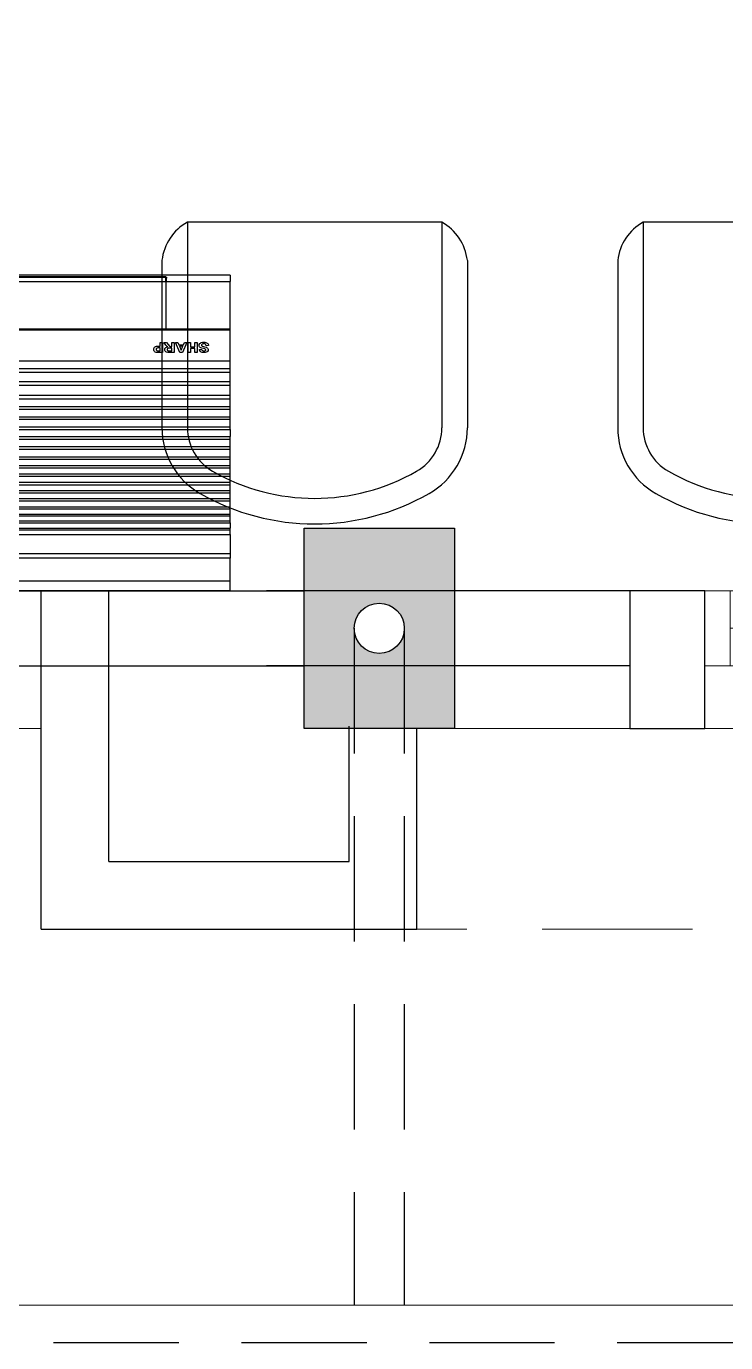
# Model space of a CAD drawing. Header units: inches. Extents: x -86493719 to 430035, y 21644 to 1519532.
# Drawn here: x 47005 to 48401, y 47879 to 50504 of the extents above; entities that cross this region are included whole.
import ezdxf

# ---------------------------------------------------------------- set-up
doc = ezdxf.new("R2010")
doc.units = ezdxf.units.IN
doc.header["$MEASUREMENT"] = 0
doc.linetypes.add('DASHED2', pattern=[0.375, 0.25, -0.125])
doc.linetypes.add('HIDDEN', pattern=[0.375, 0.25, -0.125])
for name, color, linetype in [('Cabinet', 8, 'Continuous'), ('DOWNPIPE', 8, 'Continuous'), ('drain', 8, 'Continuous'), ('Edges', 7, 'Continuous')]:
    doc.layers.add(name, color=color, linetype=linetype)
for name, color, linetype, lineweight in [('COLUMN', 8, 'Continuous', 30), ('LW', 8, 'Continuous', 20), ('wall', 8, 'Continuous', 30), ('WIN', 8, 'Continuous', 18)]:
    doc.layers.add(name, color=color, linetype=linetype, lineweight=lineweight)

# ---------------------------------------------------------------- blocks, each defined once
blk = doc.blocks.new('AW30')
at = {"layer": 'wall'}
for points in [[(-2473393.4, -914141.5), (-2473243.4, -914141.5), (-2473243.4, -913866.5), (-2473393.4, -913866.5)], [(-2472643.4, -914141.5), (-2472493.4, -914141.5), (-2472493.4, -913866.5), (-2472643.4, -913866.5)]]:
    blk.add_lwpolyline(points, close=True, dxfattribs=at)
at = {"layer": 'WIN', "color": 1}
for p, q in [((-2473243.4, -913866.5), (-2472643.4, -913866.5)), ((-2473193.4, -913941.5), (-2472693.4, -913941.5)), ((-2473218.4, -914016.5), (-2472643.4, -914016.5))]:
    blk.add_line(p, q, dxfattribs=at)
at = {"layer": 'WIN', "color": 2}
blk.add_line((-2473243.4, -914141.5), (-2472643.4, -914141.5), dxfattribs=at)
at = {"layer": 'WIN', "color": 1}
for points in [[(-2473243.4, -914016.5), (-2473193.4, -914016.5), (-2473193.4, -913866.5), (-2473243.4, -913866.5)], [(-2472693.4, -914016.5), (-2472643.4, -914016.5), (-2472643.4, -913866.5), (-2472693.4, -913866.5)]]:
    blk.add_lwpolyline(points, close=True, dxfattribs=at)
blk = doc.blocks.new('meja mesyuarat')
at = {"color": 8}
for p, q in [((5073.2, -2689.9), (4565.2, -2689.9)), ((4565.2, -2689.9), (4565.2, -3099.9)), ((5073.2, -2689.9), (5073.2, -3099.9)), ((5982.8, -2689.9), (5474.8, -2689.9)), ((5474.8, -2689.9), (5474.8, -3099.9)), ((4514.4, -2766.1), (4514.4, -3100)), ((5124, -2766.1), (5124, -3100)), ((5424, -2766.1), (5424, -3100))]:
    blk.add_line(p, q, dxfattribs=at)
for centre, radius, start, end in [((4614.9, -2778), 101.2, 119.3981, 173.2217), ((5023.5, -2778), 101.2, 6.7783, 60.6019), ((5524.5, -2778), 101.2, 119.3981, 173.2217), ((4665.4, -3100), 151, 180, 240.3254), ((4665.2, -3099.9), 100, 180, 240.283), ((4973.2, -3099.9), 100, 299.717, 0), ((4973, -3100), 151, 299.6746, 0), ((5575, -3100), 151, 180, 240.3254), ((5574.8, -3099.9), 100, 180, 240.283), ((4819.2, -2830.1), 410.7, 240.283, 299.717), ((5728.8, -2830.1), 410.7, 240.283, 299.717), ((4819.2, -2830.1), 461.7, 240.3254, 299.6746), ((5728.8, -2830.1), 461.7, 240.3254, 299.6746)]:
    blk.add_arc(centre, radius, start, end, dxfattribs=at)
blk = doc.blocks.new('air con')
at = {"layer": 'Edges'}
for p, q in [((71.4, 41.9), (152.4, 41.9)), ((71.4, 41.9), (71.4, 41.09)), ((71.4, 41.09), (152.4, 41.09)), ((71.4, 41.09), (71.4, 39.12)), ((71.4, 39.12), (152.4, 39.12)), ((71.4, 38.72), (71.4, 39.12)), ((152.4, 38.72), (71.4, 38.72)), ((71.4, 37.09), (71.4, 38.72)), ((71.4, 37.09), (71.4, 36.7)), ((152.4, 37.09), (71.4, 37.09)), ((152.4, 36.7), (71.4, 36.7)), ((71.4, 36.7), (71.4, 36.54)), ((152.4, 36.54), (71.4, 36.54)), ((71.4, 36.08), (71.4, 36.54)), ((152.4, 36.08), (71.4, 36.08)), ((71.4, 36.08), (71.4, 35.91)), ((152.4, 35.91), (71.4, 35.91)), ((71.4, 35.91), (71.4, 35.49)), ((71.4, 35.49), (71.4, 35.34)), ((152.4, 35.49), (71.4, 35.49)), ((152.4, 35.34), (71.4, 35.34)), ((71.4, 35.34), (71.4, 34.88)), ((152.4, 34.88), (71.4, 34.88)), ((71.4, 34.88), (71.4, 34.71)), ((152.4, 34.71), (71.4, 34.71)), ((71.4, 34.71), (71.4, 34.21)), ((152.4, 34.21), (71.4, 34.21)), ((71.4, 34.21), (71.4, 34.02)), ((71.4, 34.02), (71.4, 33.51)), ((152.4, 34.02), (71.4, 34.02)), ((152.4, 33.51), (71.4, 33.51)), ((71.4, 33.51), (71.4, 33.33)), ((152.4, 33.33), (71.4, 33.33)), ((71.4, 33.33), (71.4, 32.83)), ((152.4, 32.83), (71.4, 32.83)), ((71.4, 32.83), (71.4, 32.62)), ((152.4, 32.62), (71.4, 32.62)), ((71.4, 32.62), (71.4, 32.1)), ((152.4, 32.1), (71.4, 32.1)), ((71.4, 32.1), (71.4, 31.91)), ((152.4, 31.91), (71.4, 31.91)), ((71.4, 31.91), (71.4, 31.38)), ((152.4, 31.38), (71.4, 31.38)), ((71.4, 31.38), (71.4, 31.19)), ((152.4, 31.19), (71.4, 31.19)), ((71.4, 31.19), (71.4, 30.65)), ((152.4, 30.65), (71.4, 30.65)), ((71.4, 30.65), (71.4, 30.44)), ((152.4, 30.44), (71.4, 30.44)), ((71.4, 30.44), (71.4, 29.79)), ((152.4, 29.79), (71.4, 29.79)), ((71.4, 29.79), (71.4, 29.56)), ((71.4, 29.56), (71.4, 28.93)), ((152.4, 29.56), (71.4, 29.56)), ((152.4, 28.93), (71.4, 28.93)), ((71.4, 28.93), (71.4, 28.71)), ((152.4, 28.71), (71.4, 28.71)), ((71.4, 28.09), (71.4, 28.71)), ((152.4, 28.09), (71.4, 28.09)), ((71.4, 28.09), (71.4, 27.87)), ((71.4, 27.87), (71.4, 27.23)), ((152.4, 27.87), (71.4, 27.87)), ((152.4, 27.23), (71.4, 27.23)), ((71.4, 27.23), (71.4, 27.02)), ((71.4, 27.02), (71.4, 26.35)), ((152.4, 27.02), (71.4, 27.02)), ((152.4, 26.35), (71.4, 26.35)), ((71.4, 26.35), (71.4, 26.12)), ((152.4, 26.12), (71.4, 26.12)), ((71.4, 26.12), (71.4, 25.47)), ((152.4, 25.47), (71.4, 25.47)), ((71.4, 25.47), (71.4, 25.16)), ((152.4, 25.16), (71.4, 25.16)), ((71.4, 25.16), (71.4, 24.3)), ((152.4, 24.3), (71.4, 24.3)), ((71.4, 24.3), (71.4, 24)), ((152.4, 24), (71.4, 24)), ((71.4, 24), (71.4, 23.18)), ((71.4, 23.18), (71.4, 22.88)), ((152.4, 23.18), (71.4, 23.18)), ((152.4, 22.88), (71.4, 22.88)), ((71.4, 22.88), (71.4, 22.21)), ((152.4, 22.21), (71.4, 22.21)), ((71.4, 22.21), (71.4, 19.57)), ((73.33, 21.41), (73.38, 21.46)), ((73.38, 21.46), (73.45, 21.49)), ((73.45, 21.49), (73.54, 21.52)), ((73.54, 21.52), (73.64, 21.52)), ((73.64, 21.52), (73.73, 21.52)), ((73.73, 21.52), (73.8, 21.51)), ((73.8, 21.51), (73.87, 21.48)), ((73.87, 21.48), (73.92, 21.45)), ((73.92, 21.45), (73.96, 21.41)), ((73.96, 21.41), (73.99, 21.37)), ((74.21, 20.64), (74.21, 21.51)), ((74.21, 21.51), (74.41, 21.51)), ((74.41, 21.51), (74.41, 21.17)), ((74.8, 21.17), (74.8, 21.51)), ((74.8, 21.51), (75, 21.51)), ((75, 21.51), (75, 20.64)), ((75.11, 20.64), (75.49, 21.51)), ((75.49, 21.51), (75.7, 21.51)), ((75.7, 21.51), (76.09, 20.64)), ((76.2, 20.64), (76.2, 21.51)), ((76.2, 21.51), (76.62, 21.51)), ((76.62, 21.51), (76.75, 21.5)), ((76.75, 21.5), (76.85, 21.49)), ((76.85, 21.49), (76.91, 21.45)), ((76.91, 21.45), (76.96, 21.4)), ((77.19, 20.64), (77.19, 21.51)), ((77.19, 21.51), (77.51, 21.51)), ((77.51, 21.51), (77.66, 21.51)), ((77.66, 21.51), (77.74, 21.5)), ((77.74, 21.5), (77.82, 21.47)), ((77.82, 21.47), (77.89, 21.41)), ((77.89, 21.41), (77.91, 21.38)), ((73.25, 20.92), (73.44, 20.94)), ((73.26, 20.85), (73.25, 20.92)), ((73.29, 20.79), (73.26, 20.85)), ((73.28, 21.28), (73.29, 21.35)), ((73.29, 21.23), (73.28, 21.28)), ((73.29, 21.35), (73.33, 21.41)), ((73.31, 21.19), (73.29, 21.23)), ((73.32, 20.74), (73.29, 20.79)), ((73.33, 21.14), (73.31, 21.19)), ((73.37, 20.7), (73.32, 20.74)), ((73.37, 21.11), (73.33, 21.14)), ((73.41, 21.08), (73.37, 21.11)), ((73.42, 20.67), (73.37, 20.7)), ((73.46, 21.06), (73.41, 21.08)), ((73.49, 20.64), (73.42, 20.67)), ((73.44, 20.94), (73.47, 20.86)), ((73.6, 21.02), (73.46, 21.06)), ((73.48, 21.32), (73.47, 21.29)), ((73.47, 21.29), (73.48, 21.26)), ((73.47, 20.86), (73.51, 20.81)), ((73.5, 21.35), (73.48, 21.32)), ((73.48, 21.26), (73.5, 21.24)), ((73.57, 20.63), (73.49, 20.64)), ((73.56, 21.37), (73.5, 21.35)), ((73.5, 21.24), (73.57, 21.21)), ((73.51, 20.81), (73.57, 20.78)), ((73.64, 21.38), (73.56, 21.37)), ((73.57, 21.21), (73.68, 21.18)), ((73.57, 20.78), (73.66, 20.77)), ((73.65, 20.62), (73.57, 20.63)), ((73.76, 20.98), (73.6, 21.02)), ((73.71, 21.37), (73.64, 21.38)), ((73.77, 20.63), (73.65, 20.62)), ((73.66, 20.77), (73.74, 20.78)), ((73.68, 21.18), (73.81, 21.15)), ((73.77, 21.35), (73.71, 21.37)), ((73.74, 20.78), (73.8, 20.81)), ((73.8, 20.96), (73.76, 20.98)), ((73.8, 21.31), (73.77, 21.35)), ((73.87, 20.66), (73.77, 20.63)), ((73.82, 21.25), (73.8, 21.31)), ((73.83, 20.94), (73.8, 20.96)), ((73.8, 20.81), (73.84, 20.85)), ((73.81, 21.15), (73.9, 21.12)), ((74.02, 21.26), (73.82, 21.25)), ((73.84, 20.92), (73.83, 20.94)), ((73.85, 20.89), (73.84, 20.92)), ((73.84, 20.85), (73.85, 20.89)), ((73.94, 20.7), (73.87, 20.66)), ((73.9, 21.12), (73.96, 21.08)), ((74, 20.75), (73.94, 20.7)), ((73.96, 21.08), (74.01, 21.03)), ((73.99, 21.37), (74.01, 21.32)), ((74.04, 20.82), (74, 20.75)), ((74.01, 21.32), (74.02, 21.26)), ((74.01, 21.03), (74.04, 20.97)), ((74.04, 20.97), (74.05, 20.89)), ((74.05, 20.89), (74.04, 20.82)), ((74.41, 20.64), (74.21, 20.64)), ((74.41, 21.17), (74.8, 21.17)), ((74.8, 21.02), (74.41, 21.02)), ((74.41, 21.02), (74.41, 20.64)), ((74.8, 20.64), (74.8, 21.02)), ((75, 20.64), (74.8, 20.64)), ((75.32, 20.64), (75.11, 20.64)), ((75.4, 20.84), (75.32, 20.64)), ((75.79, 20.84), (75.4, 20.84)), ((75.59, 21.31), (75.46, 20.98)), ((75.46, 20.98), (75.73, 20.98)), ((75.73, 20.98), (75.59, 21.31)), ((75.88, 20.64), (75.79, 20.84)), ((76.09, 20.64), (75.88, 20.64)), ((76.4, 20.64), (76.2, 20.64)), ((76.55, 21.36), (76.4, 21.36)), ((76.4, 21.36), (76.4, 21.14)), ((76.4, 21.14), (76.54, 21.14)), ((76.44, 21), (76.4, 21)), ((76.4, 21), (76.4, 20.64)), ((76.5, 21), (76.44, 21)), ((76.54, 20.99), (76.5, 21)), ((76.54, 21.14), (76.66, 21.14)), ((76.57, 20.98), (76.54, 20.99)), ((76.7, 21.36), (76.55, 21.36)), ((76.6, 20.96), (76.57, 20.98)), ((76.7, 20.83), (76.6, 20.96)), ((76.66, 21.14), (76.72, 21.15)), ((76.74, 21.35), (76.7, 21.36)), ((76.85, 20.64), (76.7, 20.83)), ((76.72, 21.15), (76.75, 21.17)), ((76.77, 21.33), (76.74, 21.35)), ((76.8, 21.03), (76.74, 21.02)), ((76.74, 21.02), (76.8, 20.99)), ((76.75, 21.17), (76.78, 21.19)), ((76.79, 21.29), (76.77, 21.33)), ((76.78, 21.19), (76.79, 21.22)), ((76.8, 21.25), (76.79, 21.29)), ((76.79, 21.22), (76.8, 21.25)), ((76.86, 21.05), (76.8, 21.03)), ((76.8, 20.99), (76.85, 20.95)), ((76.85, 20.95), (76.9, 20.89)), ((77.08, 20.64), (76.85, 20.64)), ((76.9, 21.07), (76.86, 21.05)), ((76.94, 21.1), (76.9, 21.07)), ((76.9, 20.89), (76.96, 20.81)), ((76.97, 21.14), (76.94, 21.1)), ((76.96, 21.4), (76.99, 21.34)), ((76.96, 20.81), (77.08, 20.64)), ((76.99, 21.18), (76.97, 21.14)), ((76.99, 21.34), (77, 21.27)), ((77, 21.22), (76.99, 21.18)), ((77, 21.27), (77, 21.22)), ((77.39, 20.64), (77.19, 20.64)), ((77.39, 21.36), (77.39, 21.12)), ((77.48, 21.36), (77.39, 21.36)), ((77.39, 21.12), (77.5, 21.12)), ((77.52, 20.97), (77.39, 20.97)), ((77.39, 20.97), (77.39, 20.64)), ((77.63, 21.36), (77.48, 21.36)), ((77.5, 21.12), (77.59, 21.12)), ((77.64, 20.97), (77.52, 20.97)), ((77.59, 21.12), (77.65, 21.13)), ((77.67, 21.34), (77.63, 21.36)), ((77.72, 20.98), (77.64, 20.97)), ((77.65, 21.13), (77.69, 21.15)), ((77.71, 21.32), (77.67, 21.34)), ((77.69, 21.15), (77.72, 21.17)), ((77.73, 21.28), (77.71, 21.32)), ((77.72, 21.17), (77.73, 21.2)), ((77.78, 21), (77.72, 20.98)), ((77.74, 21.24), (77.73, 21.28)), ((77.73, 21.2), (77.74, 21.24)), ((77.83, 21.02), (77.78, 21)), ((77.87, 21.06), (77.83, 21.02)), ((77.91, 21.11), (77.87, 21.06)), ((77.91, 21.38), (77.93, 21.34)), ((77.93, 21.17), (77.91, 21.11)), ((77.93, 21.34), (77.94, 21.29)), ((77.94, 21.24), (77.93, 21.17)), ((77.94, 21.29), (77.94, 21.24)), ((152.4, 19.57), (71.4, 19.57)), ((71.4, 19.57), (71.4, 19.49)), ((152.4, 19.49), (71.4, 19.49)), ((71.4, 19.49), (71.4, 15.42)), ((76.92, 15.42), (76.92, 19.49)), ((76.92, 18.47), (76.92, 18.81)), ((76.92, 18.13), (76.92, 18.47)), ((76.92, 17.8), (76.92, 18.13)), ((76.92, 17.48), (76.92, 17.8)), ((76.92, 17.16), (76.92, 17.48)), ((76.92, 16.85), (76.92, 17.16)), ((76.92, 16.55), (76.92, 16.85)), ((76.92, 16.26), (76.92, 16.55)), ((76.92, 15.97), (76.92, 16.26)), ((76.92, 15.69), (76.92, 15.97)), ((76.86, 15.42), (71.4, 15.42)), ((71.4, 14.9), (71.4, 15.42)), ((71.4, 14.9), (152.4, 14.9)), ((76.92, 15.42), (76.86, 15.42)), ((76.86, 15.42), (76.86, 15.14)), ((76.92, 15.14), (76.86, 15.14)), ((76.86, 15.05), (76.86, 15.14)), ((76.92, 15.05), (76.86, 15.05)), ((76.92, 15.42), (76.92, 15.69)), ((76.92, 15.42), (76.92, 15.14)), ((146.42, 15.42), (76.92, 15.42)), ((76.92, 15.14), (76.92, 15.05)), ((146.42, 15.05), (76.92, 15.05)), ((76.92, 15.05), (76.92, 15.01)), ((146.42, 15.01), (76.92, 15.01))]:
    blk.add_line(p, q, dxfattribs=at)
blk = doc.blocks.new('2.5 HP AIR CONDITION')
at = {"xscale": 23.30139659447115, "yscale": 23.30139659447115, "zscale": 23.30139659447115}
blk.add_blockref('air con', (-3250.7, -347.1), dxfattribs=at)

msp = doc.modelspace()

# ---------------------------------------------------------------- hatches: boundary and pattern name
at = {"layer": 'COLUMN'}
h = msp.add_hatch(color=256, dxfattribs=at)
h.paths.add_polyline_path([(47859.3, 49503.6), (47709.3, 49503.6), (47709.3, 49353.6, -0.414214), (47759.3, 49303.6), (47859.3, 49303.6)])
h.paths.add_polyline_path([(47859.3, 49303.6), (47759.3, 49303.6, -0.414214), (47709.3, 49253.6), (47709.3, 49103.6), (47859.3, 49103.6)])
h.paths.add_polyline_path([(47709.3, 49253.6, -0.414214), (47659.3, 49303.6), (47559.3, 49303.6), (47559.3, 49103.6), (47709.3, 49103.6)])
h.paths.add_polyline_path([(47709.3, 49503.6), (47559.3, 49503.6), (47559.3, 49303.6), (47659.3, 49303.6, -0.414214), (47709.3, 49353.6)])

# ---------------------------------------------------------------- linework, layer by layer
msp.add_lwpolyline([(47559.3, 49503.6), (47859.3, 49503.6), (47859.3, 49103.6), (47559.3, 49103.6)], close=True, dxfattribs=at)
at = {"layer": 'DOWNPIPE', "linetype": 'HIDDEN', "ltscale": 1000}
for p, q in [((47659.3, 49303.6), (47659.3, 47953.6)), ((47759.3, 49303.6), (47759.3, 47953.6))]:
    msp.add_line(p, q, dxfattribs=at)
at = {"layer": 'DOWNPIPE'}
msp.add_circle((47709.3, 49303.6), 50, dxfattribs=at)
at = {"layer": 'drain', "linetype": 'DASHED2', "ltscale": 1000}
msp.add_lwpolyline([(48284.3, 83728.6), (59059.3, 83728.6), (59059.3, 81228.6), (63059.3, 81228.6), (63059.3, 66378.6), (61059.3, 66378.6), (61059.3, 62803.6), (64559.3, 62803.6), (64559.3, 54878.6), (63059.3, 54878.6), (63059.3, 47878.6), (38709.3, 47878.6), (38709.3, 57728.6)], dxfattribs=at)
at = {"layer": 'LW', "linetype": 'HIDDEN', "ltscale": 1200}
msp.add_line((50584.3, 48703.6), (47784.3, 48703.6), dxfattribs=at)
at = {"layer": 'LW'}
msp.add_line((51734.3, 47953.6), (38784.3, 47953.6), dxfattribs=at)
at = {"layer": 'wall'}
for p, q in [((43634.3, 49378.6), (47559.3, 49378.6)), ((47034.3, 48703.6), (47034.3, 49378.6)), ((47169.3, 48838.6), (47169.3, 49378.6)), ((48359.3, 49378.6), (47484.3, 49378.6)), ((43784.3, 49228.6), (47559.3, 49228.6)), ((48209.3, 49228.6), (47484.3, 49228.6)), ((47649.3, 48838.6), (47649.3, 49108.6)), ((47784.3, 48703.6), (47784.3, 49103.6)), ((47169.3, 48838.6), (47649.3, 48838.6)), ((47034.3, 48703.6), (47784.3, 48703.6))]:
    msp.add_line(p, q, dxfattribs=at)
at = {"layer": 'WIN'}
for p, q in [((40634.3, 49103.6), (47034.3, 49103.6)), ((47784.3, 49103.6), (50584.3, 49103.6))]:
    msp.add_line(p, q, dxfattribs=at)

# ---------------------------------------------------------------- block references
at = {"rotation": 180}
msp.add_blockref('2.5 HP AIR CONDITION', (45824.7, 50007.8), dxfattribs=at)
at = {"layer": 'Cabinet'}
msp.add_blockref('meja mesyuarat', (42761.1, 52803.6), dxfattribs=at)
at = {"layer": 'WIN'}
msp.add_blockref('AW30', (2521602.7, 963245.1), dxfattribs=at)

doc.saveas('drawing.dxf')
